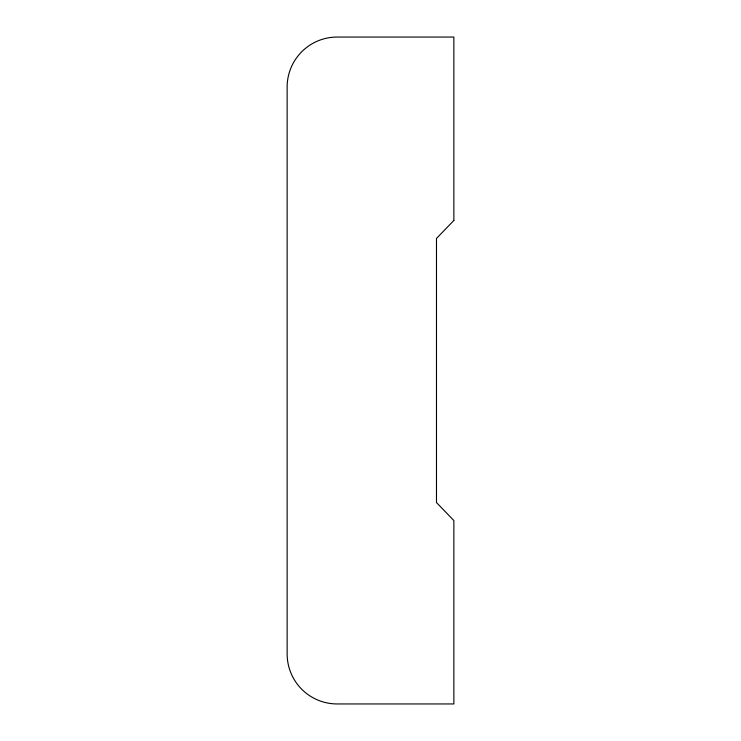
<?xml version="1.0" encoding="UTF-8"?>
<svg xmlns="http://www.w3.org/2000/svg" width="741" height="741" viewBox="0 0 741 741"><rect width="100%" height="100%" fill="white"/><g stroke="black" fill="none" stroke-linecap="round" stroke-linejoin="round"><path stroke-width="1.11" d="M453.863 220.447L436.486 238.435L436.486 502.565L453.863 520.553L453.863 703.95L337.155 703.95A50.017 50.017 0 0 1 287.137 653.933L287.137 87.067A50.017 50.017 0 0 1 337.155 37.05L453.863 37.05L453.863 220.447"/></g></svg>
